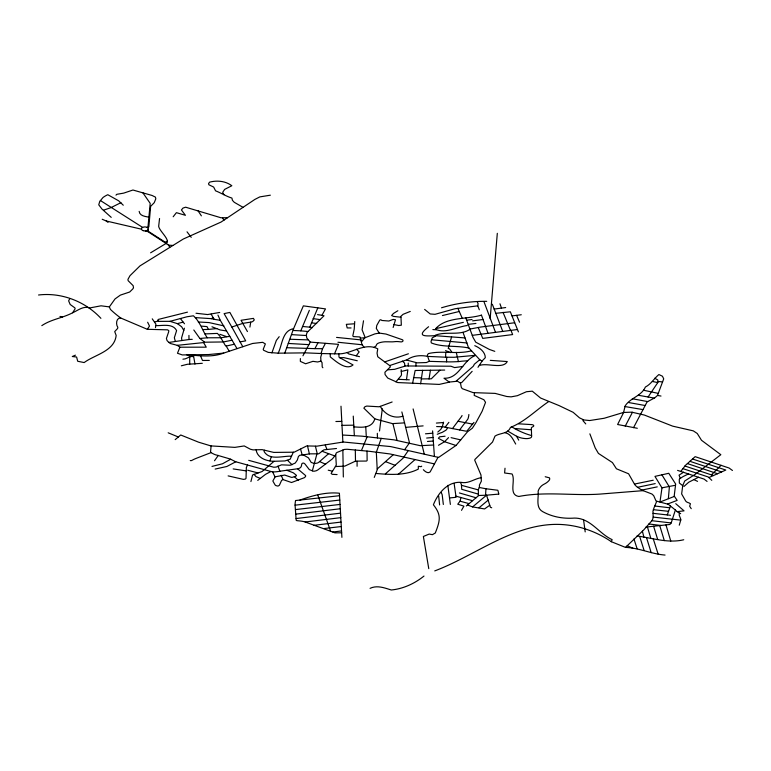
<?xml version="1.0" encoding="UTF-8"?>
<svg xmlns="http://www.w3.org/2000/svg" width="771" height="771" viewBox="0 0 771 771"><rect width="100%" height="100%" fill="white"/><g stroke="black" fill="none" stroke-linecap="round" stroke-linejoin="round"><path stroke-width="1.16" d="M357.089 466.262L357.089 461.28M446.525 361.84L446.717 357.224M691.24 508.677L689.65 506.248L690.421 503.752L688.908 502.856A5.782 3.335 0 0 1 685.458 500.639L681.641 493.951L682.73 485.663L684.696 481.027L695.452 474.155L720.827 454.697L701.494 440.27L697.273 433.504L693.312 430.864L672.669 426.141L644.431 415.068L631.7 412.148L623.402 412.485L604.175 418.267L589.699 420.532L583.849 419.954L579.503 417.853L573.132 412.312L559.033 405.575L540.567 398.019L532.279 391.167L526.458 391.726L517.389 395.687L511.077 396.863L506.749 396.496L495.165 393.393L473.143 392.632L462.234 388.661L461.289 387.293L460.46 383.081L457.434 381.221L449.936 382.002L439.239 384.411L397.778 382.561L387.746 378.06L385.086 374.561L384.922 372.268L390.348 366.909L389.847 365.695L377.761 356.761L377.048 353.128L377.761 348.858C364.799 342.006 351.933 353.822 338.893 353.879L338.98 357.089L339.876 357.802L353.041 364.924C346.304 370.803 336.06 361.522 330.267 356.877L330.229 353.696M474.946 355.364L454.1 357.281L445.532 357.204L445.811 352.588M147.088 227.368L148.013 226.713L150.191 203.351L142.789 192.673M468.855 414.499L468.826 415.193A84.704 48.901 0 0 1 468.286 417.824A45.528 26.291 0 0 1 468.016 418.788A134.915 77.9 0 0 1 465.009 422.855A251.972 145.478 0 0 0 459.68 429.958M188.943 335.404L188.982 339.519L168.888 342.43L167.076 340.628L166.42 338.469L168.704 331.713L168.782 330.643L167.529 329.834L147.328 329.304L120.796 318.038A137.749 79.529 0 0 1 110.426 309.412L109.347 306.897L115.033 298.936L120.343 295.129L129.682 292.007L132.805 288.942L133.489 287.843L133.161 285.684L128.131 280.663L127.947 279.353L129.991 275.69L139.994 265.879L183.392 238.981L221.036 222.067L254.873 199.419L259.827 196.894L270.361 195.188M168.888 342.43L170.246 343.471L177.291 345.341L179.884 347.21L177.494 353.263L182.303 354.93L208.594 354.554L223.686 353.089L252.58 343.471L262.699 342.324L265.359 343.933L263.2 349.369L263.634 350.256L268.26 352.395L278.167 353.176L305.75 352.867L321.786 353.542L320.717 357.243L320.929 361.117L322.027 362.553L322.211 366.909L322.876 367.767M668.37 498.615L669.373 486.935L661.826 474.695M485.537 495.242L485.952 488.747L479.225 487.474M354.747 321.536L354.226 329.082L352.8 335.915L353.426 336.59L359.922 336.946L362.091 344.762L364.028 347.133M490.154 318.731L497.314 233.324M211.109 445.946L210.57 451.71A1.667 0.964 0 0 0 210.762 452.22A6.708 3.874 0 0 0 212.179 453.261A85.851 49.566 0 0 0 213.846 454.109A11.353 6.553 0 0 0 215.494 454.784A5.754 3.325 0 0 0 216.93 455.131L230.25 459.024L234.692 461.28A9.107 5.262 0 0 0 237.699 462.301L270.544 471.38A9.946 5.744 0 0 0 273.532 471.862A7.112 4.106 0 0 0 275.343 471.842A30.445 17.579 0 0 0 280.711 471.11L298.204 468.681A2.091 1.205 0 0 0 299.081 468.392L299.929 467.939A3.431 1.985 0 0 0 300.835 467.139A17.829 10.293 0 0 0 301.355 466.118L301.808 463.978A1.821 1.05 0 0 1 302.598 463.226A1.349 0.781 0 0 1 303.514 463.101A1.089 0.626 0 0 1 303.899 463.207A6.274 3.624 0 0 1 305.075 464.123L309.229 469.5A1.099 0.636 0 0 0 309.47 469.684L313.19 471.12A1.638 0.944 0 0 0 314.529 471.148L315.821 470.859A2.592 1.494 0 0 0 316.92 470.397A1.513 0.877 0 0 1 317.546 470.127L332.34 458.928L335.713 454.871L336.291 465.048L331.135 473.461L332.205 474.31L337.091 474.589M247.443 331.569L241.044 320.293L253.447 318.375L254.276 319.936L252.666 321.613L250.7 322.133L249.92 327.087M159.558 218.501L158.672 226.279C159.134 230.963 170.969 240.109 166.343 243.636M393.133 327.482L395.504 319.782L393.133 319.406L388.844 321.025L381.905 320.476L380.768 319.734L379.785 320.09L376.778 325.449L376.306 328.427L379.236 333.082L386.001 334.055L402.115 339.645A1.658 0.954 0 0 1 402.954 340.425A2.062 1.195 0 0 1 401.161 341.9A107.005 61.776 0 0 1 398.491 341.63A10.293 5.946 0 0 0 395.031 341.63A23.381 13.502 0 0 1 392.304 341.852A71.587 41.326 0 0 1 388.43 341.794A62.268 35.948 0 0 1 385.481 341.775A14.437 8.336 0 0 0 380.315 342.507A8.336 4.819 0 0 0 377.424 343.664A4.809 2.776 0 0 0 376.614 344.637A9.204 5.32 0 0 0 376.19 345.61A2.12 1.224 0 0 1 375.814 346.121A14.042 8.105 0 0 1 374.022 347.297M379.525 430.979L382.291 408.852M505.024 468.228L504.61 472.989L512.069 473.972C515.963 480.661 508.06 494.722 518.835 496.466C545.608 491.243 572.882 495.936 599.925 494.095L643.207 490.645M420.619 383.833L422.643 370.292M284.778 353.089L293.578 328.687L303.35 305.865L325.497 308.901L321.941 315.3L317.575 314.626M184.404 328.186L181.542 338.045L181.908 340.454M429.033 379.062L430.43 370.215M250.912 481.576L252.58 474.984L262.082 471.534L274.062 461.299L284.971 460.933L290.156 459.208L293.327 452.191M406.471 379.698L407.859 369.849L401.267 371.487M583.117 419.684L582.943 420.609L585.767 423.915M278.167 353.176C282.359 344.762 282.234 330.614 293.578 328.687M264.386 450.235L264.106 451.565C269.763 460.875 282.62 455.709 291.515 456.201M412.552 383.534L415.155 370.475L444.703 370.07M335.713 454.871L336.108 453.232A9.358 5.407 0 0 1 336.493 452.828A17.964 10.37 0 0 1 337.043 452.452L344.435 449.426L347.085 449.262L369.569 451.324L390.059 453.965L434.468 463.911M312.332 470.869L317.122 453.223L315.435 446.284M679.261 513.158L679.232 515.211L680.889 519.587L679.261 525.196M443.576 422.151L442.593 425.679A24.932 14.398 0 0 1 441.561 428.059L441.002 428.994A6.553 3.788 0 0 1 440.193 429.91L437.822 432.03M474.502 392.767L474.184 395.398L483.889 399.744L485.537 402.346L482.116 411.29L475.996 422.566L472.382 428.184L467.515 431.77L456.066 445.436L438.593 457.434L390.618 446.573L343.346 442.014L317.045 446.149L306.733 445.927L294.146 452.201L273.763 452.413L262.159 449.638L253.071 449.888L250.44 449.252L244.234 445.946L234.866 447.373L210.84 445.898L198.61 442.197L180.722 434.989L175.19 439.624M451.584 336.956L448.221 348.444L449.541 348.868L451.767 351.981L450.534 352.588L445.542 350.612M302.955 355.788L310.27 342.102L338.508 344.348L334.508 353.831L321.786 353.542M665.055 555.062C651.534 554.06 639.072 547.844 625.493 547.4L611.355 541.705L612.116 539.642C598.816 533.561 590.615 518.035 574.482 518.083C563.437 518.873 552.547 517.062 542.755 511.674C535.604 507.829 538.611 498.567 538.197 492.139A6.717 3.874 0 0 1 538.225 491.002A24.364 14.071 0 0 1 540.866 486.549A15.169 8.76 0 0 1 544.239 484.111A19.381 11.189 0 0 0 549.164 480.314A6.062 3.498 0 0 0 549.434 477.818L545.213 476.738M293.337 330.47L300.786 330.846L309.344 310.327M321.064 353.369L322.519 348.81L325.401 343.394M645.944 527.075L669.883 524.473L671.194 522.96L675.377 510.017L668.255 504.244L656.063 501.044L653.712 495.705L651.958 494.038L641.703 490.096L636.701 486.694L634.841 484.766L628.587 473.78L616.434 468.787L612.434 462.571L598.431 453.415L595.202 447.912L589.863 433.851M269.937 460.942L271.315 456.683M317.825 307.851L309.778 327.155L302.473 326.47M667.272 514.932L670.462 505.959M633.511 427.703L647.062 401.932L654.83 397.817L657.499 395.427L663.715 378.84L662.443 376.229L658.887 374.533C654.059 378.542 651.129 384.083 645.404 387.023C641.347 396.236 630.447 397.672 625.146 405.893L623.517 412.716L617.61 424.503L637.318 428.271M367.179 436.733L361.435 450.524M271.893 352.925L276.346 340.425L279.208 336.676M155.472 327.646L155.915 324.186L152.253 318.837M381.26 438.362L376.325 452.249L377.231 469.818L374.253 477.413M300.382 358.563L300.333 361.397L305.615 363.777L312.92 361.339L317.633 361.985L320.929 361.117M447.44 427.626L446.833 429.11A5.879 3.392 0 0 1 445.378 430.536L442.419 432.252A4.857 2.805 0 0 1 440.829 432.82L437.263 434.304M632.451 412.283L625.223 426.17M656.719 501.314L654.049 507.723A236.842 136.737 0 0 0 653.114 510.614A11.565 6.679 0 0 0 652.941 511.616A93.31 53.874 0 0 1 653.076 515.307A20.248 11.69 0 0 1 652.362 519.818A11.777 6.804 0 0 1 651.9 520.695L643.438 530.236L625.493 547.4M460.942 497.488L460.056 501.169L457.752 504.215L463.911 506.162L461.521 510.306M317.989 342.729L314.905 348.637L286.735 347.711M247.52 465.029L246.354 467.525L246.026 478.367L245.323 479.09L243.395 479.379L228.129 475.89M428.589 326.731C416.205 336.561 424.04 336.262 435.143 335.664L465 337.92M389.673 365.56L406.327 359.99L417.159 362.833L426.421 362.553L429.322 361.242L427.683 356.385C420.6 354.93 412.813 355.585 406.847 359.98M438.034 457.299L430.16 471.891C427.944 473.992 424.927 471.37 423.356 469.722M435.143 335.664L435.432 335.183C446.582 330.932 459.555 336.146 469.905 329.381M173.176 216.757L176.405 212.661L185.416 215.302L181.436 209.963L182.987 208.083L185.628 207.197L220.949 217.759L227.435 217.721M404.563 422.874L392.468 423.616L374.841 418.855C372.027 428.474 361.705 427.471 353.87 426.864M41.817 325.641C51.262 319.223 62.721 318.066 72.619 312.775L75.144 308.747L74.864 307.86L70.18 304.478L68.629 300.835L69.698 298.84M408.293 450.524L403.079 458.196L385.336 473.905M214.521 460.74L218.27 455.43M648.083 396.998L657.942 382.349L657.788 379.949L654.724 378.243M404.602 449.695L409.497 442.882L401.864 411.945M147.328 329.304L149.497 326.056L147.646 322.239M477.991 367.295L482.241 360.838L485.316 357.657C485.238 351.933 479.629 347.682 474.763 345.668M123.273 205.211L118.686 200.826L107.805 194.716A26.831 15.487 0 0 0 103.015 197.492L99.767 201.385L98.746 204.807L102.003 209.076L111.226 217.364M321.941 315.3L324.013 315.763L307.07 332.455L306.338 334.951L306.791 338.026L310.27 342.102M452.471 428.58L461.241 416.938A9.946 5.744 0 0 0 462.031 415.492M445.146 427.173L448.886 422.335M473.972 422.383L467.159 430.777A1.243 0.723 0 0 1 465.983 431.162L443.518 426.855A6.399 3.701 0 0 0 440.993 426.671L436.627 426.565M356.212 355.816L359.132 351.933L356.587 349.234M363.517 320.794L362.071 329.747L365.136 337.476L361.666 341.563M448.549 437.629L444.588 441.687L438.487 445.281M147.81 227.84L148.842 226.819L150.624 206.377L154.229 202.686L155.809 198.822L155.424 197.116L152.07 195.468L132.949 190.023L123.726 193.116L116.855 194.311L115.997 195.13M711.421 474.888L721.087 465.289M395.947 381.847L401.074 375.737A6.823 3.942 0 0 0 401.363 375.111A7.633 4.404 0 0 0 401.479 374.118L401.132 369.714M393.22 454.745L377.192 469.009M677.593 470.387L680.726 471.418L685.602 465.212L695.143 456.654L729.115 468.036L732.45 470.474M398.212 474.416L414.952 459.641M257.736 480.391L265.561 474.319L270.929 471.486M328.61 453.676L319.406 461.742A12.596 7.276 0 0 1 318.009 462.764A1.715 0.993 0 0 1 317.43 463.024A8.269 4.771 0 0 1 314.25 463.467L311.176 462.407L308.429 457.829L303.292 454.9M467.621 505.024L472.584 506.923L486.549 495.184L498.741 494.105M478.993 507.81L488.332 500.003M456.21 381.076L473.124 366.389A20.913 12.076 0 0 0 474.271 364.288L479.851 359.643M421.718 466.166L421.014 466.696L418.325 466.253L418.316 469.096C405.344 475.765 390.049 474.705 375.93 473.452M548.576 401.652C535.845 410.211 524.916 421.737 510.518 427.356C507.964 434.189 500.032 432.753 495.011 436.087L492.534 442.043L475.003 459.381L474.705 460.133L480.969 474.984L481.374 481.104L479.437 485.026L479.437 487.195L478.328 489.537L478.434 495.743L466.339 505.969M423.992 576.053C414.731 583.551 403.156 588.861 391.282 589.998C384.488 587.878 377.077 584.987 370.061 588.35M150.605 252.811L166.064 243.453L168.541 245.12L169.784 247.269M475.177 355.614C462.735 360.442 459.14 378.956 443.99 378.233L449.348 382.137M489.758 505.246L484.583 508.927L472.584 506.923M397.846 310.742L393.412 313.498L391.62 315.541L393.547 316.389L400.862 317.209M167.403 241.159L165.322 242.277L148.524 231.454L148.022 229.797M698.516 477.239L688.725 482.232L683.954 486.472M472.151 371.343L461.781 382.464L460.364 382.985M120.931 202.667L110.879 207.678L103.593 210.155M195.381 317.613L211.37 318.654L213.153 317.652L214.28 319.348L220.255 320.283L237.025 348.617M230.693 459.246L222.472 463.785L211.986 466.416M235.81 461.762L226.886 466.474L215.157 469.076M683.569 472.209L679.058 475.158L680.273 478.444M72.619 312.775C77.929 310.434 83.605 305.557 89.735 307.947L101.03 305.808L109.347 306.897M688.58 473.886L683.896 476.16A14.138 8.163 0 0 0 682.046 477.239L679.955 478.656A3.373 1.947 0 0 0 679.28 479.456L679.347 483.022L682.73 485.663M187.459 312.149L158.161 319.464L157.785 320.553L159.221 321.372L169.967 321.334L187.035 316.756L193.434 315.792C200.132 321.864 202.407 330.46 207.226 337.804L221.296 337.737L229.864 336.32M223.686 353.089C212.651 357.358 200.132 355.951 188.577 354.785M367.015 451.064L367.131 460.566L366.427 461.058L355.489 461.125L344.753 466.147L335.424 466.542M299.948 500.061C312.457 495.618 326.037 491.792 339.394 493.228L341.9 537.358M392.14 401.98L379.149 406.78L366.774 406.066L364.943 406.712L363.864 408.158L374.841 418.855M434.748 570.906C473.066 556.469 508.484 527.489 550.33 524.588C571.995 523.104 593.468 529.504 611.355 541.705M709.05 477.5L725.819 470.04L692.763 459.073M384.787 361.888L408.408 353.773M272.568 471.765L274.563 475.958A17.058 9.85 0 0 1 274.823 476.594A3.961 2.284 0 0 1 274.505 478.039L273.059 480.564A2.313 1.34 0 0 0 273.098 481.49L274.987 484.757A3.701 2.14 0 0 0 275.854 485.566L277.377 485.981A0.964 0.559 0 0 0 278.331 485.932L279.401 485.248L281.598 480.4L283.024 479.591L291.534 482.521L304.15 477.76A1.985 1.147 0 0 0 304.69 477.384A12.731 7.353 0 0 1 305.297 476.786A1.927 1.118 0 0 0 305.605 476.266A21.376 12.336 0 0 0 305.644 475.871A1.243 0.713 0 0 0 305.461 475.456L297.548 468.768M410.249 311.436L403.079 314.317L400.939 316.274L401.334 325.189L398.694 325.526L393.846 324.524M667.57 504.041L677.15 500.398L674.201 495.994L675.666 484.043L668.775 473.288L654.955 476.382L661.653 487.359A3.238 1.87 0 0 1 661.932 488.274L659.966 502.056L674.442 496.379M435.711 335.973L432.252 337.881L431.037 341.399L431.297 342.912C442.882 347.644 456.817 345.273 469.009 348.068M211.138 452.577L196.836 458.109A56.206 32.449 0 0 0 194.253 459.188A19.082 11.016 0 0 0 192.702 459.969L191.748 460.441A1.571 0.906 0 0 1 190.909 460.663A1.214 0.704 0 0 1 190.273 460.509M231.83 327.039L240.089 341.871L245.698 340.869L229.874 312.428L224.11 313.614L231.83 327.039L242.952 323.338L250.7 322.133M75.423 355.152L72.291 356.51L76.608 357.012L77.698 361.262L84.164 362.563C94.833 354.593 114.445 351.383 116.161 335.433L114.706 331.597L117.616 328.465L117.818 327.309C115.64 324.485 116.18 317.507 120.796 318.038M274.89 476.863L284.682 475.052L290.619 477.066A2.005 1.156 0 0 0 291.457 477.326A1.706 0.983 0 0 0 292.286 477.316A3.701 2.14 0 0 0 293.568 476.97L295.707 476.199A1.561 0.896 0 0 0 296.421 475.572A1.041 0.598 0 0 0 296.353 475.254L293.365 472.835L286.793 470.252M181.33 365.801L187.401 364.269L202.301 363.314M169.967 321.334L177.417 323.637L183.132 322.095L184.5 323.781M514.633 428.531L531.392 429.765M219.725 312.448L207.592 314.558L196.017 313.248M154.566 321.95L158.286 321.025M459.275 311.484L442.438 315.551M435.615 328.677L463.361 322.345M38.55 295.004C61.401 292.228 85.234 301.394 100.905 318.327M637.559 487.301L655.215 483.6M204.835 333.92L217.412 333.409L219.831 336.098L225.383 345.581L226.192 346.054L234.211 344.261M641.723 490.096L657.258 486.867M653.239 480.217L634.446 484.072M232.042 340.204L223.397 341.958L204.17 342.208M441.532 307.783C456.124 303.321 471.36 301.172 486.713 301.336M469.78 329.082L480.545 327.068L514.643 322.76M661.894 487.831L675.454 485.267M481.297 477.683C474.329 478.646 468.71 483.976 461.154 482.357C447.402 481.355 437.909 493.45 433.389 504.764C441.446 514.98 440.27 520.309 435.307 532.983L432.435 534.669L429.177 534.072L423.375 536.471L428.763 568.651M481.441 315.127C467.043 319.551 446.284 316.582 435.596 328.745L435.75 329.419C446.149 333.833 456.962 326.74 467.284 325.526M683.742 539.758C668.158 543.536 652.439 538.033 637.029 535.97M226.568 330.981L220.063 329.93L211.986 326.808M471.563 350.776C457.55 354.67 442.188 350.304 428.589 353.542A5.262 3.036 0 0 0 427.452 355.103L427.375 356.356M505.68 307.562L494.086 309.075M472.594 320.852L483.138 319.502M354.487 323.781L346.333 324.35L347.191 327.935L351.065 327.954M495.647 313.334L510.335 311.792L518.42 331.887M472.257 335.356L517.437 329.525M466.6 320.206L472.045 319.512M468.093 324.389L475.919 323.454M332.87 532.009L341.534 530.94M477.779 305.836L454.929 308.766L435.037 314.317L430.208 313.961L424.638 309.412M512.031 315.898L521.283 314.761M340.531 513.158L296.103 518.555M193.8 329.978L199.872 338.469L207.226 337.804M295.881 514.122L340.281 508.754M305.123 521.986L340.782 517.649M313.884 525.311L341.033 522.083M324.215 528.53L341.283 526.535M295.466 509.592L340.03 504.427M295.081 505.178L339.789 500.051M339.539 495.705L295.534 500.543L295.023 504.33L296.141 520.02A1.166 0.675 0 0 0 297.143 520.676L299.929 520.965A21.135 12.201 0 0 1 304.67 521.803L334.951 532.857L341.64 532.79M201.559 326.152L206.985 326.596L208.478 329.429L216.815 328.552M675.377 510.017L677.131 511.636L684.06 510.874L675.743 503.675M379.236 333.082L374.918 333.882L365.078 337.708L360.414 338.112M336.484 448.5L323.955 449.83L318.722 453.811L310.019 453.849L299.726 455.314L298.425 456.471L297.355 459.988L295.245 463.043L290.281 465.231L281.531 464.836L276.163 467.081L273.763 467.226L248.696 460.335M177.291 345.341L204.093 342.526M426.652 438.053L433.1 437.456M307.812 339.876L290.041 339.25M462.773 366.485L454.611 367.584L450.919 366.215L405.594 365.965L394.627 369.319L387.861 369.82M405.671 427.365L423.125 425.881M425.486 433.803L432.762 433.186M402.905 416.176C393.885 419.183 384.594 414.432 380.296 406.375M436.396 423.067L441.581 422.672A4.886 2.824 0 0 1 443.412 422.739M433.688 445.012L420.262 445.686L394.039 439.855L361.985 436.164L342.497 435.017M427.481 441.455L433.379 441.041M467.679 360.761L461.983 361.175A28.739 16.596 0 0 1 455.709 361.734A77.158 44.545 0 0 1 446.833 361.859L429.264 361.348M445.079 436.222L439.615 436.82L438.391 438.285L445.012 441.87L455.998 445.484M182.91 359.199C186.842 359.373 189.425 355.556 193.588 356.597M188.982 339.519L192.239 339.327M339.876 357.802L343.702 357.599L357.272 360.751M478.386 495.512L486.549 495.184L490.385 507.26L491.715 507.771M198.282 321.989L208.999 322.577L223.841 325.873M209.298 360.433L202.503 360.462L200.489 355.768M156.224 325.622C162.729 325.805 172.897 323.222 176.607 330.586L174.352 337.746L175.258 341.168M202.744 329.574L208.478 329.429M479.302 365.531C486.964 362.466 502.981 369.56 507.279 361.551L490.279 360.356M335.896 421.506L341.784 421.4M341.996 425.341L353.773 425.187M449.744 497.921L456.095 497.295L454.138 483.59M179.884 347.21L206.262 347.172L203.92 343.182L204.257 341.861L199.872 338.469M314.905 348.637L322.519 348.694M334.508 353.831L338.893 353.879M421.351 378.918L431.317 378.812L439.962 370.205M413.68 377.645L421.506 377.886M306.357 335.53L291.717 334.643M432.868 329.583L436.135 329.737M288.267 343.442L308.834 344.637M398.617 379.322L409.334 379.833M445.532 357.204L427.703 356.395M467.024 342.96L431.799 339.799M336.561 337.399L361.175 339.934M518.478 423.799L531.441 424.599A2.573 1.484 0 0 1 533.609 425.351A2.111 1.214 0 0 1 533.079 426.642A4.693 2.708 0 0 0 531.643 427.529A2.197 1.263 0 0 0 531.344 428.184L531.633 436.386A3.267 1.889 0 0 1 529.908 438.121A7.286 4.202 0 0 1 525.639 438.583A18.918 10.919 0 0 1 522.748 438.265A12.452 7.19 0 0 1 517.91 436.772A4.934 2.843 0 0 0 516.541 436.241L507.675 431.037M168.541 245.12L172.829 245.457M274.062 461.299C266.833 461.289 257.263 458.138 256.126 449.879M300.786 330.846L307.793 331.482M337.929 342.247L362.091 344.762M680.716 520.117L653.153 517.1M624.973 406.558L642.985 409.603M653.403 509.689L668.486 511.308M658.232 381.481L662.607 381.915M653.056 513.332L670.5 515.288M671.194 522.96L651.9 520.695M654.752 506.017L669.72 507.771M311.407 322.856L316.669 323.483M648.874 523.981L661.065 525.485M485.952 488.747L497.873 490.269L498.818 493.999M313.151 318.635L319.888 319.579M657.499 395.427L660.998 396.053M233.17 468.913L246.026 470.869M680.726 471.418L704.087 479.099L707.065 481.403M654.261 398.087L638.359 395.272M645.173 405.517L628.49 402.52M632.336 398.752L647.63 401.566M458.032 421.245L472.623 424.117M148.986 217.181C145.401 216.458 139.657 216.025 139.156 211.37M102.215 219.263L106.282 220.998L141.459 229.189M309.778 327.155L312.294 327.646M460.701 439.894L451.083 437.658M652.372 381.462L657.808 382.589M658.212 393.374L643.496 390.213M328.234 470.194L332.282 471.148M211.37 318.654L214.28 319.348M472.507 500.687L455.854 496.148M247.703 470.233L258.073 472.941M476.073 497.777L459.4 492.948M359.498 356.684L348.762 353.937L347.143 352.588M461.463 485.296L478.299 489.903M460.056 501.169L469.105 503.636M478.116 494.066L461.742 489.315L461.405 484.467L460.432 482.482M59.974 316.409L62.374 317.083M145.372 230.915L147.984 231.695L166.064 243.453L165.322 242.277M683.087 468.701L708.221 476.97L711.778 480.333M494.78 351.345L489.363 349.436L475.746 342.179L473.037 337.438L465.703 317.691M689.939 461.318L721.598 471.919M684.87 465.992L713.406 475.553M687.395 463.564L717.541 473.722M226.626 336.628L219.899 334.306M321.941 451.228L334.681 455.912M680.668 513.679L677.131 511.636M505.207 432.782C510.855 433.822 513.101 439.643 515.693 444.048M395.06 465.298L385.519 461.646M178.332 436.993L168.194 432.81M260.097 478.328L255.933 476.584L254.006 474.271M319.599 461.578L325.641 464.229M482.193 360.992L480.025 360.018L468.44 347.461L462.995 332.34M627.189 545.704L633.087 548.374M693.91 479.629L697.553 481.355M243.077 207.37L234.249 202.291L232.437 200.335L231.917 198.08C226.26 196.364 221.161 193.001 215.552 190.813L213.654 187.064L208.893 184.78L208.536 183.662L209.539 182.168C217.036 180.173 225.546 180.992 231.83 185.734L224.66 189.387L222.684 192.316L223.908 194.745M511.568 426.758L515.413 428.984A36.401 21.019 0 0 0 518.112 430.391A79.066 45.643 0 0 0 524.193 433.1A59.194 34.175 0 0 0 531.576 435.576M142.625 227.406L100.394 200.527M177.417 323.637L181.667 326.779L183.768 330.383M106.282 220.998L108.036 222.366M186.842 354.901L189.213 355.73L189.724 357.069L189.714 364.24M402.317 361.107L404.496 363.025L404.939 366.003M294.349 476.69L298.271 480.285M287.631 460.393L292.045 464.768M191.237 237.352L187.035 231.83M180.395 318.51L183.132 322.095M226.192 346.054L229.209 351.248M201.385 215.851L197.877 210.55M211.158 314.125L213.153 317.652M222.559 218.048L224.004 220.169M516.541 436.241L518.729 440.106M240.089 341.871L242.817 346.738M519.558 322.22L516.599 315.339M510.527 330.412L503.029 312.342M217.952 315.098L220.255 320.283M281.164 475.302L283.082 479.581M477.316 301.875L478.087 303.639L477.741 305.73L479.321 309.788M457.858 308.284L462.215 318.182M441.272 492.63L442.188 494.741L443.344 504.465M495.512 332.349L483.995 301.76M510.971 330.364L512.628 334.566L482.723 338.392L478.242 327.473M502.634 331.154L492.322 304.227M325.246 445.079L326.962 449.503M481.47 315.175L488.024 333.323M277.955 466.07L279.921 471.254M330.595 531.094L317.835 495.204M499.965 303.803L501.507 308.14M633.955 538.996L637.135 548.827M653.23 538.756L658.145 554.137M639.651 536.443L644.113 550.475M659.754 525.658L664.323 540.635M458.427 361.589L456.259 352.357M646.522 537.666L651.187 552.672M653.596 526.236L657.682 539.469M650.83 538.36L647.428 526.94M670.78 541.117L665.971 524.878M194.976 364.105L193.482 355.479M447.835 485.345L450.37 504.417M300.574 449.165L302.203 454.948M642.368 531.113L643.901 537.214M424.262 454.09L413.111 408.929M392.921 423.626L397.104 440.511M307.513 445.975L309.393 453.917M583.589 520.011L585.199 531.903M439.605 504.938L438.66 495.917M432.589 430.912L434.41 456.451M353.253 416.109L354.342 435.615M365.743 426.681L366.292 436.627M340.994 406.211L342.873 442.12M377.327 433.341L377.472 437.938M342.854 450.013L343.336 476.998M355.315 449.985L355.489 461.125M415.926 362.649L415.954 365.965M408.245 363.083L408.254 365.946M143.165 230.664A3.47 2.005 0 0 0 148.369 228.929A3.47 2.005 0 0 0 143.165 227.185A3.47 2.005 0 0 0 143.165 230.664"/></g></svg>
